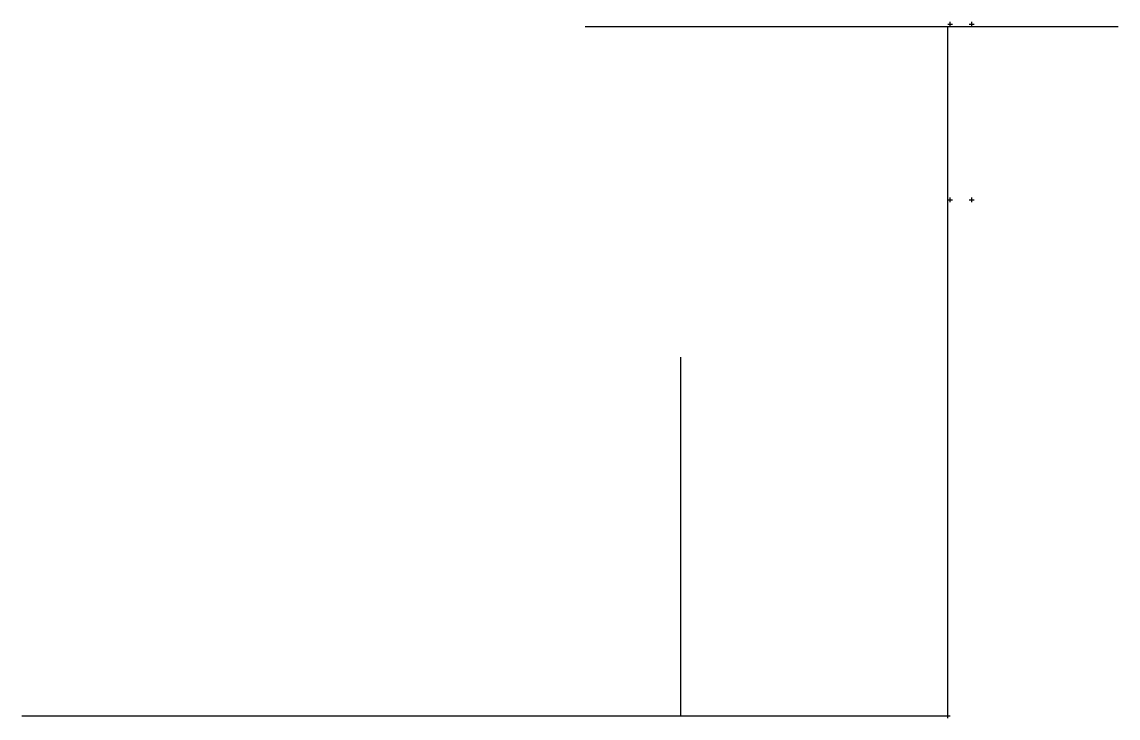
# Model space of a CAD drawing. Header units: millimetres. Extents: x -38.7 to 7.1, y -0.1 to 29.
import ezdxf

# ---------------------------------------------------------------- set-up
doc = ezdxf.new("R2010")
doc.units = ezdxf.units.MM
doc.header["$PDMODE"] = 2
doc.header["$PDSIZE"] = 0.1
doc.linetypes.add('Continuous2', pattern=[0])
doc.layers.add('Unnamed Level 1', color=1, linetype='Continuous')

msp = doc.modelspace()

# ---------------------------------------------------------------- linework, layer by layer
at = {"layer": 'Unnamed Level 1', "color": 176, "linetype": 'Continuous2', "lineweight": -3, "true_color": 0x000080}
for p, q in [((-11.177, 28.838), (-15.177, 28.838)), ((7.124, 28.838), (-11.177, 28.838)), ((0, 0), (0, 28.838)), ((-11.177, 15), (-11.177, 0)), ((-38.737, 0), (0, 0))]:
    msp.add_line(p, q, dxfattribs=at)
at = {"layer": 'Unnamed Level 1', "color": 150, "linetype": 'Continuous2', "lineweight": -3, "true_color": 0x0080ff}
for p in [(0.1, 28.938), (1, 28.938), (0.1, 21.59), (1, 21.59), (0, 0), (0, 0), (0, 0), (0, 0)]:
    msp.add_point(p, dxfattribs=at)

doc.saveas('drawing.dxf')
